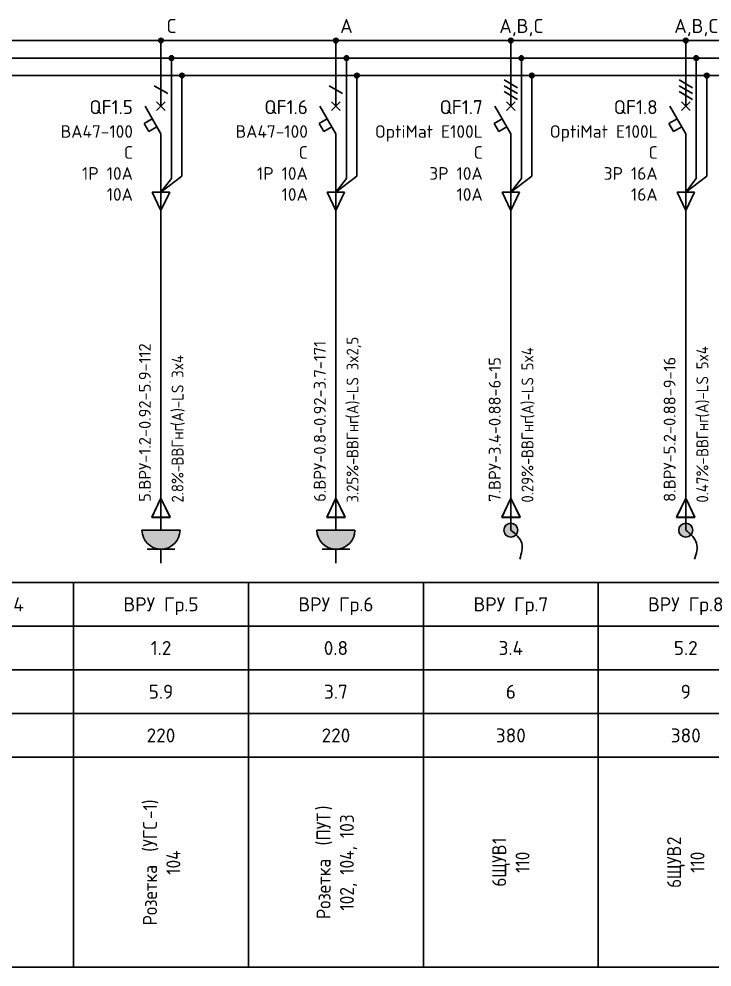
# Model space of a CAD drawing. Header units: millimetres. Extents: x -4379 to 694, y -18291 to 2656.
# Drawn here: x -2870.2 to -2771.2, y 197.5 to 333.1 of the extents above; entities that cross this region are included whole.
import ezdxf
from ezdxf.enums import TextEntityAlignment as Align

# ---------------------------------------------------------------- set-up
doc = ezdxf.new("R2010")
doc.units = ezdxf.units.MM
for name, color, linetype in [('Автомат защитный', 7, 'Continuous'), ('Принципиальная схема КТП -для ОДНОЛИНЕЙКИ', 7, 'Continuous'), ('ПРОВОДНИКИ', 7, 'Continuous'), ('Секция ППУ', 7, 'Continuous')]:
    doc.layers.add(name, color=color, linetype=linetype)
doc.layers.add('ЭС АВ', color=7, linetype='Continuous', lineweight=18)
doc.layers.add('ЭС рамка', color=7, linetype='Continuous', lineweight=18)
doc.styles.add('SLD_Style', font='isocpeur.ttf', dxfattribs={"width": 0.9})

# ---------------------------------------------------------------- blocks, each defined once
blk = doc.blocks.new('*U57')
h = blk.add_hatch(color=256)
h.dxf.hatch_style = 1
edge = h.paths.add_edge_path()
edge.add_ellipse((12.5, 132.5), major_axis=(0, 0.333), ratio=1, start_angle=0, end_angle=360)
h = blk.add_hatch(color=256)
h.dxf.hatch_style = 1
edge = h.paths.add_edge_path()
edge.add_ellipse((14, 130), major_axis=(0, 0.333), ratio=1, start_angle=0, end_angle=360)
h = blk.add_hatch(color=256)
h.dxf.hatch_style = 1
edge = h.paths.add_edge_path()
edge.add_ellipse((15.5, 127.5), major_axis=(0, 0.333), ratio=1, start_angle=0, end_angle=360)
at = {"lineweight": 30}
for p, q in [((14, 129.67), (14, 123.11)), ((15.5, 127.17), (15.5, 113.13)), ((14, 123.11), (14, 112.8)), ((0, 55), (25, 55)), ((0, 55), (0, 0)), ((25, 55), (25, 0)), ((0, 48.75), (25, 48.75)), ((0, 42.5), (25, 42.5)), ((0, 36.25), (25, 36.25))]:
    blk.add_line(p, q, dxfattribs=at)
at = {"layer": 'Автомат защитный', "lineweight": 30}
for p, q in [((12.5, 123.11), (12.5, 132.17)), ((11.54, 126.04), (13.46, 124.93)), ((12.5, 119.17), (10.22, 123.11)), ((10.1, 120.66), (11.26, 121.32)), ((10.77, 119.5), (10.1, 120.66)), ((11.92, 120.17), (10.77, 119.5)), ((12.5, 108.54), (12.5, 119.17))]:
    blk.add_line(p, q, dxfattribs=at)
blk.add_ellipse((12.5, 132.5), major_axis=(0, 0.333), ratio=1, start_param=-1.570796, end_param=4.712389, dxfattribs=at)
at = {"layer": 'Принципиальная схема КТП -для ОДНОЛИНЕЙКИ', "lineweight": 30}
for p, q in [((12.5, 108.54), (12.5, 99.73)), ((11.19, 64.32), (12.5, 67.06)), ((12.5, 67.06), (13.81, 64.32)), ((13.81, 64.32), (11.19, 64.32)), ((12.5, 64.32), (12.5, 62.5))]:
    blk.add_line(p, q, dxfattribs=at)
at = {"layer": 'ПРОВОДНИКИ', "lineweight": 30}
for p, q in [((12.5, 110.81), (15.5, 113.13)), ((12.5, 110.81), (14, 112.8)), ((13.75, 110.81), (11.25, 110.81)), ((11.25, 110.81), (12.5, 108.2)), ((12.5, 108.2), (13.75, 110.81)), ((11.19, 64.31), (12.5, 67.06)), ((12.5, 67.06), (13.81, 64.31)), ((13.81, 64.31), (11.19, 64.31))]:
    blk.add_line(p, q, dxfattribs=at)
at = {"layer": 'ПРОВОДНИКИ', "lineweight": 30, "ltscale": 100}
blk.add_line((12.5, 99.73), (12.5, 64.32), dxfattribs=at)
at = {"layer": 'ПРОВОДНИКИ', "color": 7, "linetype": 'Continuous', "lineweight": 30}
for centre in [(14, 130), (15.5, 127.5), (15.5, 127.5)]:
    blk.add_ellipse(centre, major_axis=(0, 0.333), ratio=1, start_param=-1.570796, end_param=4.712389, dxfattribs=at)
at = {"layer": 'ЭС АВ', "color": 7, "lineweight": 30}
for q in [(11.88, 123.74), (13.12, 123.74), (11.88, 122.49), (13.12, 122.49)]:
    blk.add_line((12.5, 123.11), q, dxfattribs=at)
at = {"layer": 'ЭС рамка', "color": 7, "linetype": 'Continuous', "lineweight": 30}
for p, q in [((0, 132.5), (12.17, 132.5)), ((12.83, 132.5), (25, 132.5))]:
    blk.add_line(p, q, dxfattribs=at)
at = {"layer": 'ЭС рамка', "color": 5, "linetype": 'Continuous', "lineweight": 30}
for p, q in [((0, 130), (13.67, 130)), ((14.33, 130), (25, 130))]:
    blk.add_line(p, q, dxfattribs=at)
at = {"layer": 'ЭС рамка', "color": 94, "linetype": 'Continuous', "lineweight": 30}
for p, q in [((0, 127.5), (15.17, 127.5)), ((15.83, 127.5), (25, 127.5))]:
    blk.add_line(p, q, dxfattribs=at)
at = {"layer": 'ЭС рамка', "lineweight": 30}
for p, q in [((25, 30), (0, 30)), ((25, 0), (0, 0))]:
    blk.add_line(p, q, dxfattribs=at)
at = {"style": 'SLD_Style'}
for tag, p in [('LABEL', (12.5, 51.88)), ('INSTALLEDPOWER', (12.5, 45.63)), ('CURRENT', (12.5, 39.37)), ('VOLTAGE', (12.5, 33.13))]:
    blk.add_attdef(tag, text='', height=2, dxfattribs=at).set_placement(p, align=Align.MIDDLE_CENTER)
blk.add_attdef('TEXT', text='', height=2, rotation=90, dxfattribs=at).set_placement((12.5, 15), align=Align.MIDDLE_CENTER)
at = {"layer": 'Автомат защитный', "style": 'SLD_Style'}
blk.add_attdef('PHASE', text='', height=2, dxfattribs=at).set_placement((14, 134.59), align=Align.MIDDLE_CENTER)
for tag, height, p in [('NUMBER', 2, (8.49, 122.99)), ('SWITCHTYPE', 1.8, (8.49, 119.5)), ('SWITCHRELEASE', 1.8, (8.49, 116.5)), ('SWITCHNOMINALCURRENT', 1.8, (8.49, 113.5)), ('SWITCHRELEASECURRENT', 1.8, (8.49, 110.5)), ('RCDTYPE', 1.8, (8.49, 107.5)), ('RCDSETPOINT', 1.8, (8.49, 104.5))]:
    blk.add_attdef(tag, text='', height=height, dxfattribs=at).set_placement(p, align=Align.MIDDLE_RIGHT)
blk.add_attdef('LINE_A', text='', height=1.7, rotation=90, dxfattribs=at).set_placement((10.19, 65.45), align=Align.MIDDLE_LEFT)
blk.add_attdef('LINE_B', text='', height=1.7, rotation=90, dxfattribs=at).set_placement((13.85, 65.45), align=Align.TOP_LEFT)
blk = doc.blocks.new('*U24')
at = {"linetype": 'ByBlock', "lineweight": 30, "ltscale": 0.01}
h = blk.add_hatch(color=256, dxfattribs=at)
h.dxf.hatch_style = 1
h.paths.add_polyline_path([(2.72, -0.02), (-2.73, -0.02, 1)])
at = {"linetype": 'ByBlock', "lineweight": 30}
blk.add_line((-2.73, -0.02), (2.72, -0.02), dxfattribs=at)
at = {"linetype": 'ByBlock', "lineweight": 30, "ltscale": 200}
for p, q in [((-1.98, -2.75), (0, -2.75)), ((0, -2.75), (0, -4.73)), ((0, -2.75), (1.98, -2.75))]:
    blk.add_line(p, q, dxfattribs=at)
blk.add_arc((0, -0.02), 2.72, 180, 0, dxfattribs=at)
blk = doc.blocks.new('*U58')
h = blk.add_hatch(color=256)
h.dxf.hatch_style = 1
edge = h.paths.add_edge_path()
edge.add_ellipse((12.5, 132.5), major_axis=(0, 0.333), ratio=1, start_angle=0, end_angle=360)
h = blk.add_hatch(color=256)
h.dxf.hatch_style = 1
edge = h.paths.add_edge_path()
edge.add_ellipse((14, 130), major_axis=(0, 0.333), ratio=1, start_angle=0, end_angle=360)
h = blk.add_hatch(color=256)
h.dxf.hatch_style = 1
edge = h.paths.add_edge_path()
edge.add_ellipse((15.5, 127.5), major_axis=(0, 0.333), ratio=1, start_angle=0, end_angle=360)
at = {"lineweight": 30}
for p, q in [((14, 129.67), (14, 123.11)), ((15.5, 127.17), (15.5, 113.13)), ((14, 123.11), (14, 112.8)), ((0, 55), (25, 55)), ((0, 55), (0, 0)), ((25, 55), (25, 0)), ((0, 48.75), (25, 48.75)), ((0, 42.5), (25, 42.5)), ((0, 36.25), (25, 36.25))]:
    blk.add_line(p, q, dxfattribs=at)
at = {"layer": 'Автомат защитный', "lineweight": 30}
for p, q in [((12.5, 123.11), (12.5, 132.17)), ((11.54, 126.87), (13.46, 125.76)), ((11.54, 126.04), (13.46, 124.93)), ((11.54, 125.2), (13.46, 124.09)), ((12.5, 119.17), (10.22, 123.11)), ((10.1, 120.66), (11.26, 121.32)), ((10.77, 119.5), (10.1, 120.66)), ((11.92, 120.17), (10.77, 119.5)), ((12.5, 108.54), (12.5, 119.17))]:
    blk.add_line(p, q, dxfattribs=at)
blk.add_ellipse((12.5, 132.5), major_axis=(0, 0.333), ratio=1, start_param=-1.570796, end_param=4.712389, dxfattribs=at)
at = {"layer": 'Принципиальная схема КТП -для ОДНОЛИНЕЙКИ', "lineweight": 30}
for p, q in [((12.5, 108.54), (12.5, 99.73)), ((11.19, 64.32), (12.5, 67.06)), ((12.5, 67.06), (13.81, 64.32)), ((13.81, 64.32), (11.19, 64.32)), ((12.5, 64.32), (12.5, 62.5))]:
    blk.add_line(p, q, dxfattribs=at)
at = {"layer": 'ПРОВОДНИКИ', "lineweight": 30}
for p, q in [((12.5, 110.81), (15.5, 113.13)), ((12.5, 110.81), (14, 112.8)), ((13.75, 110.81), (11.25, 110.81)), ((11.25, 110.81), (12.5, 108.2)), ((12.5, 108.2), (13.75, 110.81)), ((11.19, 64.31), (12.5, 67.06)), ((12.5, 67.06), (13.81, 64.31)), ((13.81, 64.31), (11.19, 64.31))]:
    blk.add_line(p, q, dxfattribs=at)
at = {"layer": 'ПРОВОДНИКИ', "lineweight": 30, "ltscale": 100}
blk.add_line((12.5, 99.73), (12.5, 64.32), dxfattribs=at)
at = {"layer": 'ПРОВОДНИКИ', "color": 7, "linetype": 'Continuous', "lineweight": 30}
for centre in [(14, 130), (15.5, 127.5), (15.5, 127.5)]:
    blk.add_ellipse(centre, major_axis=(0, 0.333), ratio=1, start_param=-1.570796, end_param=4.712389, dxfattribs=at)
at = {"layer": 'ЭС АВ', "color": 7, "lineweight": 30}
for q in [(11.88, 123.74), (13.12, 123.74), (11.88, 122.49), (13.12, 122.49)]:
    blk.add_line((12.5, 123.11), q, dxfattribs=at)
at = {"layer": 'ЭС рамка', "color": 7, "linetype": 'Continuous', "lineweight": 30}
for p, q in [((0, 132.5), (12.17, 132.5)), ((12.83, 132.5), (25, 132.5))]:
    blk.add_line(p, q, dxfattribs=at)
at = {"layer": 'ЭС рамка', "color": 5, "linetype": 'Continuous', "lineweight": 30}
for p, q in [((0, 130), (13.67, 130)), ((14.33, 130), (25, 130))]:
    blk.add_line(p, q, dxfattribs=at)
at = {"layer": 'ЭС рамка', "color": 94, "linetype": 'Continuous', "lineweight": 30}
for p, q in [((0, 127.5), (15.17, 127.5)), ((15.83, 127.5), (25, 127.5))]:
    blk.add_line(p, q, dxfattribs=at)
at = {"layer": 'ЭС рамка', "lineweight": 30}
for p, q in [((25, 30), (0, 30)), ((25, 0), (0, 0))]:
    blk.add_line(p, q, dxfattribs=at)
at = {"style": 'SLD_Style'}
for tag, p in [('LABEL', (12.5, 51.88)), ('INSTALLEDPOWER', (12.5, 45.63)), ('CURRENT', (12.5, 39.37)), ('VOLTAGE', (12.5, 33.13))]:
    blk.add_attdef(tag, text='', height=2, dxfattribs=at).set_placement(p, align=Align.MIDDLE_CENTER)
blk.add_attdef('TEXT', text='', height=2, rotation=90, dxfattribs=at).set_placement((12.5, 15), align=Align.MIDDLE_CENTER)
at = {"layer": 'Автомат защитный', "style": 'SLD_Style'}
blk.add_attdef('PHASE', text='', height=2, dxfattribs=at).set_placement((14, 134.59), align=Align.MIDDLE_CENTER)
for tag, height, p in [('NUMBER', 2, (8.49, 122.99)), ('SWITCHTYPE', 1.8, (8.49, 119.5)), ('SWITCHRELEASE', 1.8, (8.49, 116.5)), ('SWITCHNOMINALCURRENT', 1.8, (8.49, 113.5)), ('SWITCHRELEASECURRENT', 1.8, (8.49, 110.5)), ('RCDTYPE', 1.8, (8.49, 107.5)), ('RCDSETPOINT', 1.8, (8.49, 104.5))]:
    blk.add_attdef(tag, text='', height=height, dxfattribs=at).set_placement(p, align=Align.MIDDLE_RIGHT)
blk.add_attdef('LINE_A', text='', height=1.7, rotation=90, dxfattribs=at).set_placement((10.19, 65.45), align=Align.MIDDLE_LEFT)
blk.add_attdef('LINE_B', text='', height=1.7, rotation=90, dxfattribs=at).set_placement((13.85, 65.45), align=Align.TOP_LEFT)
blk = doc.blocks.new('*U21')
at = {"linetype": 'ByBlock', "lineweight": 30}
h = blk.add_hatch(color=256, dxfattribs=at)
h.paths.add_polyline_path([(-0.4, 0.9, -0.414214), (0.92, 0.37), (0, -0.02)])
h.paths.add_polyline_path([(0.92, 0.37, -0.101228), (1, -0.02, -0.30039), (0.39, -0.94), (0, -0.02)])
h.paths.add_polyline_path([(-0.4, 0.9), (0.39, -0.94, -0.538), (-1, -0.02, -0.30039)])
blk.add_circle((0, -0.02), 1, dxfattribs=at)
blk.add_spline([(0, 0), (1.55, -1.88), (1.27, -4.16)], degree=3, dxfattribs=at)

msp = doc.modelspace()

# ---------------------------------------------------------------- block references
at = {"layer": 'Секция ППУ', "lineweight": 0}
ref = msp.add_blockref('*U57', (-2887.445, 197.456, -0.006), dxfattribs=at)
ref.add_attrib('LABEL', 'ВРУ Гр.4', dxfattribs={"layer": '0', "height": 2, "style": 'SLD_Style'}).set_placement((-2874.945, 249.331, -0.006), align=Align.MIDDLE_CENTER)
ref.add_attrib('INSTALLEDPOWER', '1.2', dxfattribs={"layer": '0', "height": 2, "style": 'SLD_Style'}).set_placement((-2874.945, 243.081, -0.006), align=Align.MIDDLE_CENTER)
ref.add_attrib('CURRENT', '5.9', dxfattribs={"layer": '0', "height": 2, "style": 'SLD_Style'}).set_placement((-2874.945, 236.831, -0.006), align=Align.MIDDLE_CENTER)
ref.add_attrib('VOLTAGE', '220', dxfattribs={"layer": '0', "height": 2, "style": 'SLD_Style'}).set_placement((-2874.945, 230.581, -0.006), align=Align.MIDDLE_CENTER)
ref.add_attrib('LINE_A', ' 4.ВРУ-1.2-0.92-5.9-25', dxfattribs={"layer": 'Автомат защитный', "height": 1.7, "rotation": 90, "style": 'SLD_Style'}).set_placement((-2877.251, 262.907, -0.006), align=Align.MIDDLE_LEFT)
ref.add_attrib('LINE_B_001', ' 1%%%-', (-2871.725, 262.907, -0.006), dxfattribs={"layer": 'Автомат защитный', "height": 1.7, "rotation": 90, "style": 'SLD_Style', "width": 0.9})
ref.add_attrib('PHASE', 'B', dxfattribs={"layer": 'Автомат защитный', "height": 2, "style": 'SLD_Style'}).set_placement((-2873.445, 332.047, -0.006), align=Align.MIDDLE_CENTER)
ref.add_attrib('NUMBER', 'QF1.4', dxfattribs={"layer": 'Автомат защитный', "height": 2, "style": 'SLD_Style'}).set_placement((-2878.956, 320.443, -0.006), align=Align.MIDDLE_RIGHT)
ref.add_attrib('SWITCHTYPE', 'ВА47-100', dxfattribs={"layer": 'Автомат защитный', "height": 1.8, "style": 'SLD_Style'}).set_placement((-2878.956, 316.956, -0.006), align=Align.MIDDLE_RIGHT)
ref.add_attrib('SWITCHRELEASE', 'C', dxfattribs={"layer": 'Автомат защитный', "height": 1.8, "style": 'SLD_Style'}).set_placement((-2878.956, 313.956, -0.006), align=Align.MIDDLE_RIGHT)
ref.add_attrib('SWITCHNOMINALCURRENT', '1Р 10А', dxfattribs={"layer": 'Автомат защитный', "height": 1.8, "style": 'SLD_Style'}).set_placement((-2878.956, 310.956, -0.006), align=Align.MIDDLE_RIGHT)
ref.add_attrib('SWITCHRELEASECURRENT', '10А', dxfattribs={"layer": 'Автомат защитный', "height": 1.8, "style": 'SLD_Style'}).set_placement((-2878.956, 307.956, -0.006), align=Align.MIDDLE_RIGHT)
ref.add_attrib('TEXT_001', 'Розетка ', (-2875.512, 203.411, -0.006), dxfattribs={"layer": '0', "height": 2, "rotation": 90, "style": 'SLD_Style', "width": 0.9})
ref.add_attrib('LINE_B_002', 'ВВГнг', (-2871.725, 267.344, -0.006), dxfattribs={"layer": 'Автомат защитный', "height": 1.7, "rotation": 90, "style": 'SLD_Style', "width": 0.9})
ref.add_attrib('LINE_B_003', '(', (-2871.725, 273.005, -0.006), dxfattribs={"layer": 'Автомат защитный', "height": 1.7, "rotation": 90, "style": 'SLD_Style', "width": 0.9})
ref.add_attrib('LINE_B_004', 'А', (-2871.725, 273.617, -0.006), dxfattribs={"layer": 'Автомат защитный', "height": 1.7, "rotation": 90, "style": 'SLD_Style', "width": 0.9})
ref.add_attrib('LINE_B_005', ')-LS 3x2,5', (-2871.725, 274.994, -0.006), dxfattribs={"layer": 'Автомат защитный', "height": 1.7, "rotation": 90, "style": 'SLD_Style', "width": 0.9})
ref.add_attrib('TEXT_002', '(', (-2875.512, 213.941, -0.006), dxfattribs={"layer": '0', "height": 2, "rotation": 90, "style": 'SLD_Style', "width": 0.9})
ref.add_attrib('TEXT_003', 'УГС', (-2875.512, 214.661, -0.006), dxfattribs={"layer": '0', "height": 2, "rotation": 90, "style": 'SLD_Style', "width": 0.9})
ref.add_attrib('TEXT_004', '-1)', (-2875.512, 218.621, -0.006), dxfattribs={"layer": '0', "height": 2, "rotation": 90, "style": 'SLD_Style', "width": 0.9})
ref.add_attrib('TEXT_005', '103', (-2872.178, 210.746, -0.006), dxfattribs={"layer": '0', "height": 2, "rotation": 90, "style": 'SLD_Style', "width": 0.9})
ref = msp.add_blockref('*U57', (-2862.445, 197.456, -0.006), dxfattribs=at)
ref.add_attrib('LABEL', 'ВРУ Гр.5', dxfattribs={"layer": '0', "height": 2, "style": 'SLD_Style'}).set_placement((-2849.945, 249.331, -0.006), align=Align.MIDDLE_CENTER)
ref.add_attrib('INSTALLEDPOWER', '1.2', dxfattribs={"layer": '0', "height": 2, "style": 'SLD_Style'}).set_placement((-2849.945, 243.081, -0.006), align=Align.MIDDLE_CENTER)
ref.add_attrib('CURRENT', '5.9', dxfattribs={"layer": '0', "height": 2, "style": 'SLD_Style'}).set_placement((-2849.945, 236.831, -0.006), align=Align.MIDDLE_CENTER)
ref.add_attrib('VOLTAGE', '220', dxfattribs={"layer": '0', "height": 2, "style": 'SLD_Style'}).set_placement((-2849.945, 230.581, -0.006), align=Align.MIDDLE_CENTER)
ref.add_attrib('LINE_A', ' 5.ВРУ-1.2-0.92-5.9-112', dxfattribs={"layer": 'Автомат защитный', "height": 1.7, "rotation": 90, "style": 'SLD_Style'}).set_placement((-2852.251, 262.907, -0.006), align=Align.MIDDLE_LEFT)
ref.add_attrib('LINE_B_001', ' 2.8%%%-', (-2846.725, 262.907, -0.006), dxfattribs={"layer": 'Автомат защитный', "height": 1.7, "rotation": 90, "style": 'SLD_Style', "width": 0.9})
ref.add_attrib('PHASE', 'C', dxfattribs={"layer": 'Автомат защитный', "height": 2, "style": 'SLD_Style'}).set_placement((-2848.445, 332.047, -0.006), align=Align.MIDDLE_CENTER)
ref.add_attrib('NUMBER', 'QF1.5', dxfattribs={"layer": 'Автомат защитный', "height": 2, "style": 'SLD_Style'}).set_placement((-2853.956, 320.443, -0.006), align=Align.MIDDLE_RIGHT)
ref.add_attrib('SWITCHTYPE', 'ВА47-100', dxfattribs={"layer": 'Автомат защитный', "height": 1.8, "style": 'SLD_Style'}).set_placement((-2853.956, 316.956, -0.006), align=Align.MIDDLE_RIGHT)
ref.add_attrib('SWITCHRELEASE', 'C', dxfattribs={"layer": 'Автомат защитный', "height": 1.8, "style": 'SLD_Style'}).set_placement((-2853.956, 313.956, -0.006), align=Align.MIDDLE_RIGHT)
ref.add_attrib('SWITCHNOMINALCURRENT', '1Р 10А', dxfattribs={"layer": 'Автомат защитный', "height": 1.8, "style": 'SLD_Style'}).set_placement((-2853.956, 310.956, -0.006), align=Align.MIDDLE_RIGHT)
ref.add_attrib('SWITCHRELEASECURRENT', '10А', dxfattribs={"layer": 'Автомат защитный', "height": 1.8, "style": 'SLD_Style'}).set_placement((-2853.956, 307.956, -0.006), align=Align.MIDDLE_RIGHT)
ref.add_attrib('TEXT_001', 'Розетка ', (-2850.512, 203.411, -0.006), dxfattribs={"layer": '0', "height": 2, "rotation": 90, "style": 'SLD_Style', "width": 0.9})
ref.add_attrib('LINE_B_002', 'ВВГнг', (-2846.725, 269.18, -0.006), dxfattribs={"layer": 'Автомат защитный', "height": 1.7, "rotation": 90, "style": 'SLD_Style', "width": 0.9})
ref.add_attrib('LINE_B_003', '(', (-2846.725, 274.841, -0.006), dxfattribs={"layer": 'Автомат защитный', "height": 1.7, "rotation": 90, "style": 'SLD_Style', "width": 0.9})
ref.add_attrib('LINE_B_004', 'А', (-2846.725, 275.453, -0.006), dxfattribs={"layer": 'Автомат защитный', "height": 1.7, "rotation": 90, "style": 'SLD_Style', "width": 0.9})
ref.add_attrib('LINE_B_005', ')-LS 3x4', (-2846.725, 276.83, -0.006), dxfattribs={"layer": 'Автомат защитный', "height": 1.7, "rotation": 90, "style": 'SLD_Style', "width": 0.9})
ref.add_attrib('TEXT_002', '(', (-2850.512, 213.941, -0.006), dxfattribs={"layer": '0', "height": 2, "rotation": 90, "style": 'SLD_Style', "width": 0.9})
ref.add_attrib('TEXT_003', 'УГС', (-2850.512, 214.661, -0.006), dxfattribs={"layer": '0', "height": 2, "rotation": 90, "style": 'SLD_Style', "width": 0.9})
ref.add_attrib('TEXT_004', '-1)', (-2850.512, 218.621, -0.006), dxfattribs={"layer": '0', "height": 2, "rotation": 90, "style": 'SLD_Style', "width": 0.9})
ref.add_attrib('TEXT_005', '104', (-2847.178, 210.656, -0.006), dxfattribs={"layer": '0', "height": 2, "rotation": 90, "style": 'SLD_Style', "width": 0.9})
ref = msp.add_blockref('*U57', (-2837.445, 197.456, -0.006), dxfattribs=at)
ref.add_attrib('LABEL', 'ВРУ Гр.6', dxfattribs={"layer": '0', "height": 2, "style": 'SLD_Style'}).set_placement((-2824.945, 249.331, -0.006), align=Align.MIDDLE_CENTER)
ref.add_attrib('INSTALLEDPOWER', '0.8', dxfattribs={"layer": '0', "height": 2, "style": 'SLD_Style'}).set_placement((-2824.945, 243.081, -0.006), align=Align.MIDDLE_CENTER)
ref.add_attrib('CURRENT', '3.7', dxfattribs={"layer": '0', "height": 2, "style": 'SLD_Style'}).set_placement((-2824.945, 236.831, -0.006), align=Align.MIDDLE_CENTER)
ref.add_attrib('VOLTAGE', '220', dxfattribs={"layer": '0', "height": 2, "style": 'SLD_Style'}).set_placement((-2824.945, 230.581, -0.006), align=Align.MIDDLE_CENTER)
ref.add_attrib('LINE_A', ' 6.ВРУ-0.8-0.92-3.7-171', dxfattribs={"layer": 'Автомат защитный', "height": 1.7, "rotation": 90, "style": 'SLD_Style'}).set_placement((-2827.251, 262.907, -0.006), align=Align.MIDDLE_LEFT)
ref.add_attrib('LINE_B_001', ' 3.25%%%-', (-2821.725, 262.907, -0.006), dxfattribs={"layer": 'Автомат защитный', "height": 1.7, "rotation": 90, "style": 'SLD_Style', "width": 0.9})
ref.add_attrib('PHASE', 'A', dxfattribs={"layer": 'Автомат защитный', "height": 2, "style": 'SLD_Style'}).set_placement((-2823.445, 332.047, -0.006), align=Align.MIDDLE_CENTER)
ref.add_attrib('NUMBER', 'QF1.6', dxfattribs={"layer": 'Автомат защитный', "height": 2, "style": 'SLD_Style'}).set_placement((-2828.956, 320.443, -0.006), align=Align.MIDDLE_RIGHT)
ref.add_attrib('SWITCHTYPE', 'ВА47-100', dxfattribs={"layer": 'Автомат защитный', "height": 1.8, "style": 'SLD_Style'}).set_placement((-2828.956, 316.956, -0.006), align=Align.MIDDLE_RIGHT)
ref.add_attrib('SWITCHRELEASE', 'C', dxfattribs={"layer": 'Автомат защитный', "height": 1.8, "style": 'SLD_Style'}).set_placement((-2828.956, 313.956, -0.006), align=Align.MIDDLE_RIGHT)
ref.add_attrib('SWITCHNOMINALCURRENT', '1Р 10А', dxfattribs={"layer": 'Автомат защитный', "height": 1.8, "style": 'SLD_Style'}).set_placement((-2828.956, 310.956, -0.006), align=Align.MIDDLE_RIGHT)
ref.add_attrib('SWITCHRELEASECURRENT', '10А', dxfattribs={"layer": 'Автомат защитный', "height": 1.8, "style": 'SLD_Style'}).set_placement((-2828.956, 307.956, -0.006), align=Align.MIDDLE_RIGHT)
ref.add_attrib('TEXT_001', 'Розетка ', (-2825.712, 204.311, -0.006), dxfattribs={"layer": '0', "height": 2, "rotation": 90, "style": 'SLD_Style', "width": 0.9})
ref.add_attrib('LINE_B_002', 'ВВГнг', (-2821.725, 270.251, -0.006), dxfattribs={"layer": 'Автомат защитный', "height": 1.7, "rotation": 90, "style": 'SLD_Style', "width": 0.9})
ref.add_attrib('LINE_B_003', '(', (-2821.725, 275.912, -0.006), dxfattribs={"layer": 'Автомат защитный', "height": 1.7, "rotation": 90, "style": 'SLD_Style', "width": 0.9})
ref.add_attrib('LINE_B_004', 'А', (-2821.725, 276.524, -0.006), dxfattribs={"layer": 'Автомат защитный', "height": 1.7, "rotation": 90, "style": 'SLD_Style', "width": 0.9})
ref.add_attrib('LINE_B_005', ')-LS 3x2,5', (-2821.725, 277.901, -0.006), dxfattribs={"layer": 'Автомат защитный', "height": 1.7, "rotation": 90, "style": 'SLD_Style', "width": 0.9})
ref.add_attrib('TEXT_002', '(', (-2825.712, 214.841, -0.006), dxfattribs={"layer": '0', "height": 2, "rotation": 90, "style": 'SLD_Style', "width": 0.9})
ref.add_attrib('TEXT_003', 'ПУТ', (-2825.712, 215.561, -0.006), dxfattribs={"layer": '0', "height": 2, "rotation": 90, "style": 'SLD_Style', "width": 0.9})
ref.add_attrib('TEXT_004', ')', (-2825.712, 219.881, -0.006), dxfattribs={"layer": '0', "height": 2, "rotation": 90, "style": 'SLD_Style', "width": 0.9})
ref.add_attrib('TEXT_005', '102, 104, 103', (-2822.378, 205.526, -0.006), dxfattribs={"layer": '0', "height": 2, "rotation": 90, "style": 'SLD_Style', "width": 0.9})
ref = msp.add_blockref('*U58', (-2812.445, 197.456, -0.006), dxfattribs=at)
ref.add_attrib('LABEL', 'ВРУ Гр.7', dxfattribs={"layer": '0', "height": 2, "style": 'SLD_Style'}).set_placement((-2799.945, 249.331, -0.006), align=Align.MIDDLE_CENTER)
ref.add_attrib('INSTALLEDPOWER', '3.4', dxfattribs={"layer": '0', "height": 2, "style": 'SLD_Style'}).set_placement((-2799.945, 243.081, -0.006), align=Align.MIDDLE_CENTER)
ref.add_attrib('CURRENT', '6', dxfattribs={"layer": '0', "height": 2, "style": 'SLD_Style'}).set_placement((-2799.945, 236.831, -0.006), align=Align.MIDDLE_CENTER)
ref.add_attrib('VOLTAGE', '380', dxfattribs={"layer": '0', "height": 2, "style": 'SLD_Style'}).set_placement((-2799.945, 230.581, -0.006), align=Align.MIDDLE_CENTER)
ref.add_attrib('LINE_A', ' 7.ВРУ-3.4-0.88-6-15', dxfattribs={"layer": 'Автомат защитный', "height": 1.7, "rotation": 90, "style": 'SLD_Style'}).set_placement((-2802.251, 262.907, -0.006), align=Align.MIDDLE_LEFT)
ref.add_attrib('LINE_B_001', ' 0.29%%%-', (-2796.725, 262.907, -0.006), dxfattribs={"layer": 'Автомат защитный', "height": 1.7, "rotation": 90, "style": 'SLD_Style', "width": 0.9})
ref.add_attrib('PHASE', 'A,B,C', dxfattribs={"layer": 'Автомат защитный', "height": 2, "style": 'SLD_Style'}).set_placement((-2798.445, 332.047, -0.006), align=Align.MIDDLE_CENTER)
ref.add_attrib('NUMBER', 'QF1.7', dxfattribs={"layer": 'Автомат защитный', "height": 2, "style": 'SLD_Style'}).set_placement((-2803.956, 320.443, -0.006), align=Align.MIDDLE_RIGHT)
ref.add_attrib('SWITCHTYPE', 'OptiMat E100L', dxfattribs={"layer": 'Автомат защитный', "height": 1.8, "style": 'SLD_Style'}).set_placement((-2803.956, 316.956, -0.006), align=Align.MIDDLE_RIGHT)
ref.add_attrib('SWITCHRELEASE', 'C', dxfattribs={"layer": 'Автомат защитный', "height": 1.8, "style": 'SLD_Style'}).set_placement((-2803.956, 313.956, -0.006), align=Align.MIDDLE_RIGHT)
ref.add_attrib('SWITCHNOMINALCURRENT', '3Р 10А', dxfattribs={"layer": 'Автомат защитный', "height": 1.8, "style": 'SLD_Style'}).set_placement((-2803.956, 310.956, -0.006), align=Align.MIDDLE_RIGHT)
ref.add_attrib('SWITCHRELEASECURRENT', '10А', dxfattribs={"layer": 'Автомат защитный', "height": 1.8, "style": 'SLD_Style'}).set_placement((-2803.956, 307.956, -0.006), align=Align.MIDDLE_RIGHT)
ref.add_attrib('TEXT_001', '6', (-2800.612, 208.946, -0.006), dxfattribs={"layer": '0', "height": 2, "rotation": 90, "style": 'SLD_Style', "width": 0.9})
ref.add_attrib('LINE_B_002', 'ВВГнг', (-2796.725, 270.251, -0.006), dxfattribs={"layer": 'Автомат защитный', "height": 1.7, "rotation": 90, "style": 'SLD_Style', "width": 0.9})
ref.add_attrib('LINE_B_003', '(', (-2796.725, 275.912, -0.006), dxfattribs={"layer": 'Автомат защитный', "height": 1.7, "rotation": 90, "style": 'SLD_Style', "width": 0.9})
ref.add_attrib('LINE_B_004', 'А', (-2796.725, 276.524, -0.006), dxfattribs={"layer": 'Автомат защитный', "height": 1.7, "rotation": 90, "style": 'SLD_Style', "width": 0.9})
ref.add_attrib('LINE_B_005', ')-LS 5x4', (-2796.725, 277.901, -0.006), dxfattribs={"layer": 'Автомат защитный', "height": 1.7, "rotation": 90, "style": 'SLD_Style', "width": 0.9})
ref.add_attrib('TEXT_002', 'ЩУВ', (-2800.612, 210.206, -0.006), dxfattribs={"layer": '0', "height": 2, "rotation": 90, "style": 'SLD_Style', "width": 0.9})
ref.add_attrib('TEXT_003', '1', (-2800.612, 215.066, -0.006), dxfattribs={"layer": '0', "height": 2, "rotation": 90, "style": 'SLD_Style', "width": 0.9})
ref.add_attrib('TEXT_004', '110', (-2797.278, 210.926, -0.006), dxfattribs={"layer": '0', "height": 2, "rotation": 90, "style": 'SLD_Style', "width": 0.9})
ref = msp.add_blockref('*U58', (-2787.445, 197.456, -0.006), dxfattribs=at)
ref.add_attrib('LABEL', 'ВРУ Гр.8', dxfattribs={"layer": '0', "height": 2, "style": 'SLD_Style'}).set_placement((-2774.945, 249.331, -0.006), align=Align.MIDDLE_CENTER)
ref.add_attrib('INSTALLEDPOWER', '5.2', dxfattribs={"layer": '0', "height": 2, "style": 'SLD_Style'}).set_placement((-2774.945, 243.081, -0.006), align=Align.MIDDLE_CENTER)
ref.add_attrib('CURRENT', '9', dxfattribs={"layer": '0', "height": 2, "style": 'SLD_Style'}).set_placement((-2774.945, 236.831, -0.006), align=Align.MIDDLE_CENTER)
ref.add_attrib('VOLTAGE', '380', dxfattribs={"layer": '0', "height": 2, "style": 'SLD_Style'}).set_placement((-2774.945, 230.581, -0.006), align=Align.MIDDLE_CENTER)
ref.add_attrib('LINE_A', ' 8.ВРУ-5.2-0.88-9-16', dxfattribs={"layer": 'Автомат защитный', "height": 1.7, "rotation": 90, "style": 'SLD_Style'}).set_placement((-2777.251, 262.907, -0.006), align=Align.MIDDLE_LEFT)
ref.add_attrib('LINE_B_001', ' 0.47%%%-', (-2771.725, 262.907, -0.006), dxfattribs={"layer": 'Автомат защитный', "height": 1.7, "rotation": 90, "style": 'SLD_Style', "width": 0.9})
ref.add_attrib('PHASE', 'A,B,C', dxfattribs={"layer": 'Автомат защитный', "height": 2, "style": 'SLD_Style'}).set_placement((-2773.445, 332.047, -0.006), align=Align.MIDDLE_CENTER)
ref.add_attrib('NUMBER', 'QF1.8', dxfattribs={"layer": 'Автомат защитный', "height": 2, "style": 'SLD_Style'}).set_placement((-2778.956, 320.443, -0.006), align=Align.MIDDLE_RIGHT)
ref.add_attrib('SWITCHTYPE', 'OptiMat E100L', dxfattribs={"layer": 'Автомат защитный', "height": 1.8, "style": 'SLD_Style'}).set_placement((-2778.956, 316.956, -0.006), align=Align.MIDDLE_RIGHT)
ref.add_attrib('SWITCHRELEASE', 'C', dxfattribs={"layer": 'Автомат защитный', "height": 1.8, "style": 'SLD_Style'}).set_placement((-2778.956, 313.956, -0.006), align=Align.MIDDLE_RIGHT)
ref.add_attrib('SWITCHNOMINALCURRENT', '3Р 16А', dxfattribs={"layer": 'Автомат защитный', "height": 1.8, "style": 'SLD_Style'}).set_placement((-2778.956, 310.956, -0.006), align=Align.MIDDLE_RIGHT)
ref.add_attrib('SWITCHRELEASECURRENT', '16А', dxfattribs={"layer": 'Автомат защитный', "height": 1.8, "style": 'SLD_Style'}).set_placement((-2778.956, 307.956, -0.006), align=Align.MIDDLE_RIGHT)
ref.add_attrib('TEXT_001', '6', (-2775.612, 208.766, -0.006), dxfattribs={"layer": '0', "height": 2, "rotation": 90, "style": 'SLD_Style', "width": 0.9})
ref.add_attrib('LINE_B_002', 'ВВГнг', (-2771.725, 270.404, -0.006), dxfattribs={"layer": 'Автомат защитный', "height": 1.7, "rotation": 90, "style": 'SLD_Style', "width": 0.9})
ref.add_attrib('LINE_B_003', '(', (-2771.725, 276.065, -0.006), dxfattribs={"layer": 'Автомат защитный', "height": 1.7, "rotation": 90, "style": 'SLD_Style', "width": 0.9})
ref.add_attrib('LINE_B_004', 'А', (-2771.725, 276.677, -0.006), dxfattribs={"layer": 'Автомат защитный', "height": 1.7, "rotation": 90, "style": 'SLD_Style', "width": 0.9})
ref.add_attrib('LINE_B_005', ')-LS 5x4', (-2771.725, 278.054, -0.006), dxfattribs={"layer": 'Автомат защитный', "height": 1.7, "rotation": 90, "style": 'SLD_Style', "width": 0.9})
ref.add_attrib('TEXT_002', 'ЩУВ', (-2775.612, 210.026, -0.006), dxfattribs={"layer": '0', "height": 2, "rotation": 90, "style": 'SLD_Style', "width": 0.9})
ref.add_attrib('TEXT_003', '2', (-2775.612, 214.886, -0.006), dxfattribs={"layer": '0', "height": 2, "rotation": 90, "style": 'SLD_Style', "width": 0.9})
ref.add_attrib('TEXT_004', '110', (-2772.278, 210.926, -0.006), dxfattribs={"layer": '0', "height": 2, "rotation": 90, "style": 'SLD_Style', "width": 0.9})
for name, p in [('*U21', (-2799.945, 259.956, -0.006)), ('*U21', (-2774.945, 259.956, -0.006)), ('*U24', (-2849.945, 259.956, -0.006)), ('*U24', (-2824.945, 259.956, -0.006))]:
    msp.add_blockref(name, p, dxfattribs=at)

doc.saveas('drawing.dxf')
